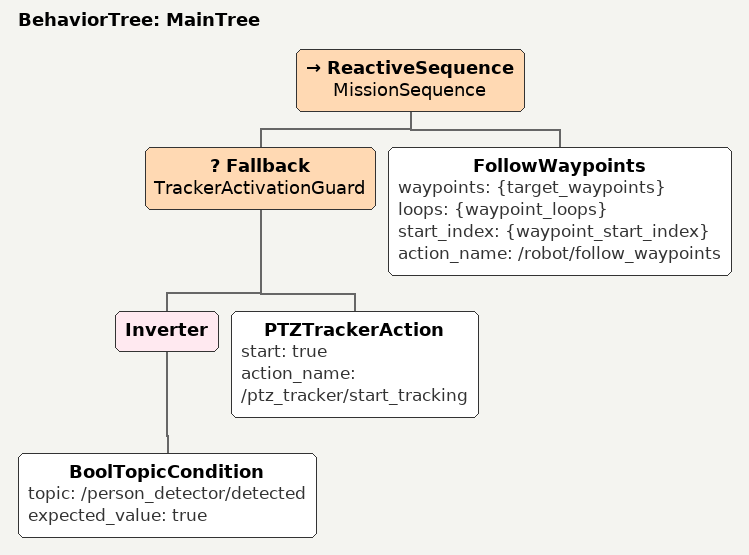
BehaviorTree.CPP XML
<?xml version="1.0"?>
<root main_tree_to_execute="MainTree" BTCPP_format="4">
  <BehaviorTree ID="MainTree">
    <!-- The tree keeps following waypoints continuously; it starts the PTZ tracker only while a person is detected,
    re-evaluating that condition every tick-->
    <ReactiveSequence name="MissionSequence">
      <Fallback name="TrackerActivationGuard">
        <Inverter>
          <BoolTopicCondition topic="/person_detector/detected" expected_value="true"/>
        </Inverter>
        <PTZTrackerAction start="true" action_name="/ptz_tracker/start_tracking"/>
      </Fallback>
      <FollowWaypoints
        waypoints="{target_waypoints}"
        loops="{waypoint_loops}"
        start_index="{waypoint_start_index}"
        action_name="/robot/follow_waypoints"/>
    </ReactiveSequence>
  </BehaviorTree>
</root>
